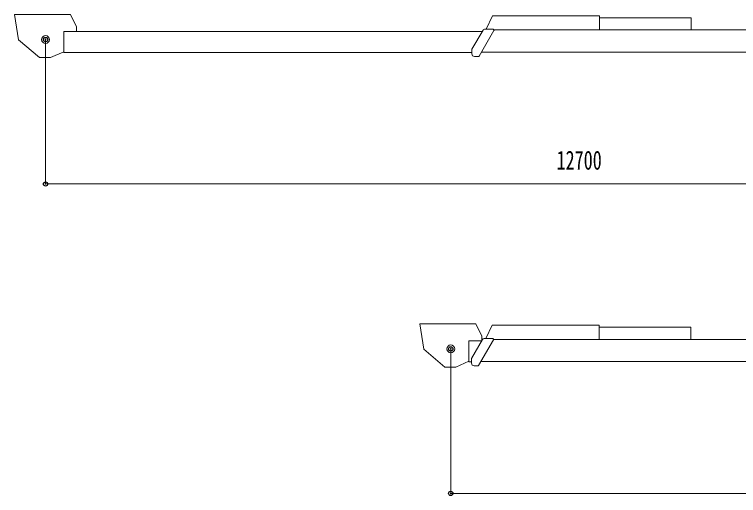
# Model space of a CAD drawing. Units: millimetres, scale not verified. Extents: x -51602 to 14679, y -4084 to 39182.
# Drawn here: x -48202 to -39812, y 2174 to 7747 of the extents above; entities that cross this region are included whole.
import ezdxf
from ezdxf.enums import TextEntityAlignment as Align

# ---------------------------------------------------------------- set-up
doc = ezdxf.new("R2010")
doc.units = ezdxf.units.MM
doc.header["$LTSCALE"] = 100
doc.header["$PDMODE"] = 32
doc.header["$PDSIZE"] = 50
doc.layers.add('0-0_0', color=7, linetype='Continuous', lineweight=18)
doc.layers.add('0-1_DEFPOINTS', color=7, linetype='Continuous')
doc.styles.add('ＭＳ ゴシック', font='')
doc.styles.get('ＭＳ ゴシック').set_extended_font_data('MS Gothic')

# ---------------------------------------------------------------- blocks, each defined once
blk = doc.blocks.new('D3')
at = {"layer": '0-0_0'}
for p, q in [((-20515.35, 173.89), (-20515.35, -664.57)), ((-14167.45, -662.32), (-20513.25, -662.32))]:
    blk.add_line(p, q, dxfattribs=at)
blk.add_solid([(-20513.25, -661.97), (-20513.25, -662.66), (-20515.35, -662.32)], dxfattribs=at)
at = {"layer": '0-1_DEFPOINTS'}
for p in [(-20515.35, 174.67), (-20515.35, -662.32)]:
    blk.add_point(p, dxfattribs=at)
at = {"layer": '0-0_0', "style": 'ＭＳ ゴシック', "width": 0.7}
blk.add_text('12700', height=110, dxfattribs=at).set_placement((-17554.64, -612.32), align=Align.BOTTOM_LEFT)
blk = doc.blocks.new('D0')
at = {"layer": '0-0_0'}
for p, q in [((-18165.35, 3257.46), (-18165.35, 2419.01)), ((-14165.35, 3248.61), (-14165.35, 2419.01)), ((-14167.45, 2421.26), (-18163.25, 2421.26))]:
    blk.add_line(p, q, dxfattribs=at)
for points in [[(-18163.25, 2421.61), (-18163.25, 2420.91), (-18165.35, 2421.26)], [(-14167.45, 2421.61), (-14167.45, 2420.91), (-14165.35, 2421.26)]]:
    blk.add_solid(points, dxfattribs=at)
at = {"layer": '0-1_DEFPOINTS'}
for p in [(-18165.35, 3258.25), (-14165.35, 3249.39), (-18165.35, 2421.26)]:
    blk.add_point(p, dxfattribs=at)
at = {"layer": '0-0_0', "style": 'ＭＳ ゴシック', "width": 0.7}
blk.add_text('8000', height=110, dxfattribs=at).set_placement((-16334.99, 2471.26), align=Align.BOTTOM_LEFT)

msp = doc.modelspace()

# ---------------------------------------------------------------- linework, layer by layer
at = {"layer": '0-0_0', "color": 2}
for p, q in [((-47551.8, 7747.2), (-48201.8, 7747.2)), ((-48201.8, 7747.2), (-48154.8, 7452.2)), ((-47481.8, 7604.2), (-47551.8, 7747.2)), ((-42736.8, 7577.5), (-42662.2, 7732.5)), ((-41421.8, 7732.5), (-42662.2, 7732.5)), ((-41421.8, 7732.5), (-41421.8, 7571.5)), ((-41421.8, 7707.1), (-40360.8, 7707.1)), ((-40360.8, 7707.1), (-40360.8, 7567.5)), ((-47481.8, 7604.2), (-47481.8, 7549.2)), ((-42901.8, 7345.5), (-42772.5, 7565.7)), ((-42818.9, 7265.5), (-42645.7, 7560.5)), ((-42771.8, 7567.5), (-42771.8, 7566.8)), ((-42771.3, 7567.5), (-42771.8, 7567.5)), ((-42755.3, 7575.5), (-42654.3, 7575.5)), ((-42736.8, 7577.5), (-42736.8, 7575.5)), ((-36916.8, 7567.5), (-42644.5, 7567.5)), ((-42782.2, 7549.2), (-47631.8, 7549.2)), ((-47631.8, 7549.2), (-47631.8, 7306.7)), ((-48154.8, 7452.2), (-47910.8, 7247.2)), ((-47631.8, 7313.2), (-47783.8, 7247.2)), ((-42901.8, 7306.7), (-47631.8, 7306.7)), ((-42901.8, 7345.5), (-42901.8, 7290.5)), ((-36916.8, 7310.5), (-42792.4, 7310.5)), ((-47783.8, 7247.2), (-47910.5, 7247.2)), ((-42827.5, 7260.5), (-42871.8, 7260.5)), ((-42856, 4162.9), (-43506, 4162.9)), ((-43506, 4162.9), (-43459, 3867.9)), ((-42786, 4019.9), (-42856, 4162.9)), ((-42741, 3993.2), (-42666.4, 4148.2)), ((-41426, 4148.2), (-42666.4, 4148.2)), ((-41426, 4148.2), (-41426, 3987.2)), ((-41426, 4122.7), (-40365, 4122.7)), ((-40365, 4122.7), (-40365, 3983.2)), ((-42786.4, 3964.9), (-42936, 3964.9)), ((-42936, 3964.9), (-42936, 3722.4)), ((-42906, 3761.2), (-42776.7, 3981.3)), ((-42823.1, 3681.1), (-42649.9, 3976.1)), ((-42786, 4019.9), (-42786, 3964.9)), ((-42776, 3983.2), (-42776, 3982.4)), ((-42775.5, 3983.2), (-42776, 3983.2)), ((-42759.5, 3991.2), (-42658.5, 3991.2)), ((-42741, 3993.2), (-42741, 3991.2)), ((-36921, 3983.2), (-42648.7, 3983.2)), ((-43459, 3867.9), (-43215, 3662.9)), ((-42936, 3728.9), (-43088, 3662.9)), ((-42906, 3722.4), (-42936, 3722.4)), ((-42906, 3761.2), (-42906, 3706.2)), ((-36921, 3726.2), (-42796.6, 3726.2)), ((-43088, 3662.9), (-43214.7, 3662.9)), ((-42831.7, 3676.2), (-42876, 3676.2))]:
    msp.add_line(p, q, dxfattribs=at)
for centre in [(-47841.8, 7457.2), (-43146, 3872.9)]:
    msp.add_circle(centre, 45, dxfattribs=at)
for centre, radius, start, end in [((-42755.3, 7555.5), 20, 90, 149.574), ((-42654.3, 7565.5), 10, 329.5742, 90), ((-42871.8, 7290.5), 30, 180, 270), ((-42827.5, 7270.5), 10, 270, 329.5742), ((-42759.5, 3971.2), 20, 90, 149.574), ((-42658.5, 3981.2), 10, 329.5742, 90), ((-42876, 3706.2), 30, 180, 270), ((-42831.7, 3686.2), 10, 270, 329.5742)]:
    msp.add_arc(centre, radius, start, end, dxfattribs=at)
at = {"layer": '0-0_0', "color": 1}
for p in [(-47841.8, 7457.2), (-43146, 3872.9)]:
    msp.add_point(p, dxfattribs=at)

# ---------------------------------------------------------------- block references
at = {"layer": '0-0_0', "xscale": 2, "yscale": 2}
for name, p in [('D3', (-6811.1, 7107.9)), ('D0', (-6815.3, -2643.6))]:
    msp.add_blockref(name, p, dxfattribs=at)

doc.saveas('drawing.dxf')
